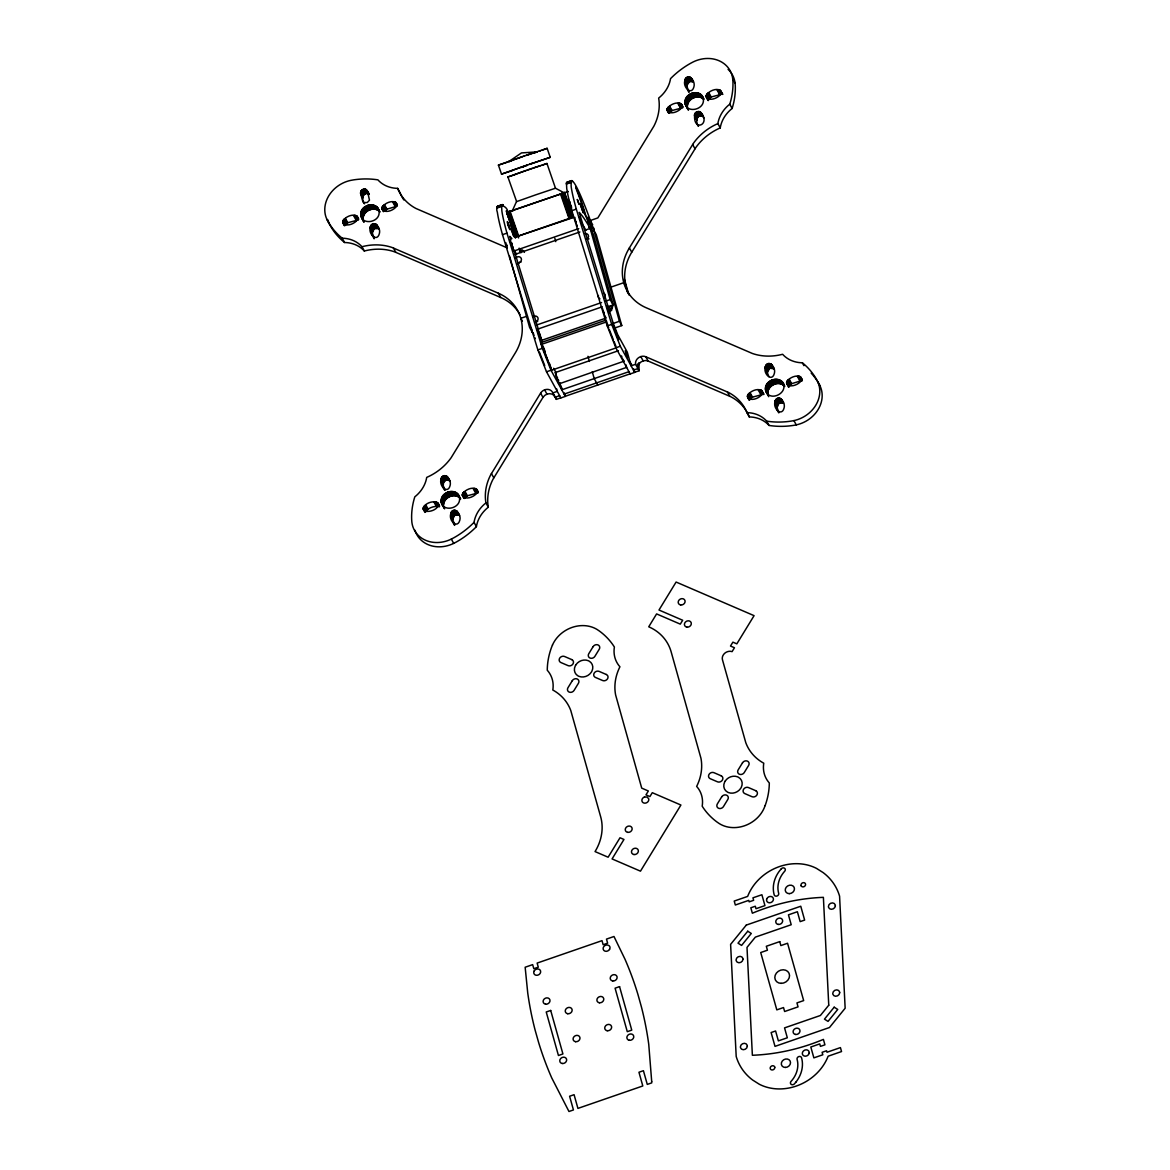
<?xml version="1.0" encoding="UTF-8"?>
<svg xmlns="http://www.w3.org/2000/svg" width="1170" height="1170" viewBox="0 0 1170 1170"><rect width="100%" height="100%" fill="white"/><g stroke="black" fill="none" stroke-linecap="round" stroke-linejoin="round"><path stroke-width="1.5" d="M441.163 501.243C440.329 490.888 458.684 487.129 459.591 498.508C460.41 508.862 442.07 512.621 441.163 501.243L443.81 507.268M443.518 505.542C443.137 497.221 455.525 491.97 460.673 498.947L458.304 494.647M684.991 102.492C684.172 92.137 702.512 88.379 703.419 99.757C704.252 110.112 685.898 113.87 684.991 102.492L688.106 109.775L685.357 104.525M687.36 106.777C687.053 98.865 698.197 93.6 703.857 99.391L701.488 95.092M367.321 190.651L369.486 200.187L367.263 202.527L364.119 202.542L362.627 200.787L360.609 193.577L360.93 191.207L362.89 189.452L365.479 189.218L368.886 193.503M364.587 203.638C360.565 200.143 363.27 190.915 368.93 194.059M370.217 227.609C372.513 218.585 381.332 227.024 379.372 233.576C377.076 242.585 368.257 234.146 370.217 227.609L374.298 238.241M372.586 231.894L374.371 228.662L378.641 228.647L376.272 224.362M440.944 479.598C443.24 470.574 452.059 479.013 450.099 485.565C447.803 494.574 438.984 486.135 440.944 479.598L445.024 490.23M449.792 481.046C447.481 478.428 442.509 481.104 443.401 484.468M450.655 514.186C452.951 505.177 461.77 513.615 459.81 520.167C457.514 529.176 448.695 520.738 450.655 514.186L454.735 524.833M453.024 518.485L454.808 515.253L459.079 515.239L456.709 510.954M684.786 80.832C687.082 71.823 695.887 80.262 693.927 86.814C691.631 95.823 682.812 87.384 684.786 80.832L688.852 91.479M687.141 85.132L689.525 81.578L693.196 81.885L690.841 77.586M701.298 113.08C710.482 124.532 693.825 131.757 694.585 116.005C694.015 113.812 696.033 111.706 698.183 111.545C701.196 110.316 704.501 118.784 702.907 116.488M698.563 126.082C695.112 122.704 696.618 114.075 702.395 116.166L700.04 111.867M765.224 367.424C767.52 358.415 776.324 366.853 774.365 373.391C772.068 382.414 763.249 373.976 765.224 367.424L768.895 376.623M767.578 371.724L769.962 368.17L774.057 368.886L771.703 364.587M774.935 402.027C777.231 393.018 786.035 401.456 784.075 407.994C781.779 417.017 772.96 408.579 774.935 402.027L779.001 412.674M780.99 398.78L783.344 403.08L779.074 403.094L777.392 406.897M564.379 392.93L565.359 396.381L560.883 397.932L546.507 371.782L537.878 349.918L502.486 234.673A60.752 6.128 70.9 0 1 497.367 212.326C493.725 202.805 507.341 203.755 507.926 212.516M565.359 396.381L550.982 370.246L542.353 348.367L506.961 233.137A60.752 6.128 70.9 0 1 501.842 210.775L501.594 205.364L503.246 204.999M633.731 368.945L634.696 372.396L630.221 373.947L615.859 347.797L607.23 325.933L571.837 210.688A60.752 6.128 70.9 0 1 566.719 188.341L566.47 182.929L568.123 182.564M634.696 372.396L620.319 346.247L611.705 324.382L576.313 209.137A60.752 6.128 70.9 0 1 571.194 186.79C569.848 164.063 590.075 219.068 590.367 220.647M508.16 223.587L508.848 226.614M360.726 213.978C360.652 203.595 379.255 201.021 379.153 212.589C379.226 222.973 360.623 225.561 360.726 213.978L363.577 221.349M363.095 218.278C363.402 210.439 374.824 205.73 380.001 212.048L377.647 207.748M782.935 383.029C788.317 392.959 770.46 401.983 765.926 391.482C761.977 380.294 781.56 373.8 784.5 385.881M765.619 390.487L767.973 394.787C765.999 386.071 779.015 379.446 784.719 386.466L782.35 382.18M342.722 221.788C344.126 216.508 356.177 211.828 358.005 218.337C356.601 223.602 344.55 228.282 342.722 221.788L344.302 224.64M381.873 208.245C383.277 202.966 395.328 198.286 397.156 204.794C395.752 210.073 383.687 214.739 381.873 208.245L383.438 211.112M437.975 503.246C440.256 509.359 426.626 514.215 423.35 509.535C422.502 502.91 437.975 497.908 439.54 506.113M462.311 494.837C463.715 489.557 475.766 484.877 477.594 491.385C476.19 496.665 464.124 501.33 462.311 494.837L463.876 497.689M666.988 109.614C668.392 104.335 680.457 99.669 682.271 106.163C680.881 111.442 668.816 116.123 666.988 109.614L668.567 112.481M706.139 96.072C707.543 90.807 719.608 86.127 721.422 92.62C720.018 97.9 707.967 102.58 706.139 96.072L708.508 100.371M747.425 396.206C748.829 390.926 760.895 386.261 762.708 392.754C761.319 398.034 749.253 402.714 747.425 396.206L749.005 399.072M786.576 382.663C787.98 377.398 800.046 372.718 801.859 379.212C800.456 384.491 788.404 389.171 786.576 382.663L788.946 386.963L791.022 383.862L801.743 380.586L799.388 376.301M608.429 311.527C612.144 318.021 603.428 296.873 608.429 311.527L611.457 310.445L612.729 306.248M356.133 215.572L358.503 219.872L347.782 222.709L345.165 225.474L342.81 221.174M437.127 502.442L439.481 506.742C434.845 505.542 427.898 507.648 425.602 512.065L423.247 507.765M719.55 89.871L721.919 94.17L711.199 96.993L708.581 99.757L706.227 95.472M510.515 241.386L513.879 251.038L513.908 250.219M574.865 217.357L575.026 219.112M602.331 306.774L537.454 329.209L537.732 331.432M537.586 330.525L541.33 340.455L541.374 339.622M618.433 350.722L555.267 372.572L558.602 383.131L559.158 383.818L624.107 361.15M559.158 383.818L559.187 382.985M512.431 210.615L516.438 201.679L535.684 194.863L555.472 188.224L564.145 192.801L512.431 210.615L513.162 210.439M394.685 201.869L397.039 206.169L386.934 209.167L384.521 211.331L382.151 207.031M680.413 103.413L682.768 107.713L672.063 110.536L669.635 112.7L667.28 108.415M475.722 488.636L478.077 492.921L467.371 495.758L464.958 497.923L462.589 493.623M760.851 390.005L763.206 394.305L752.5 397.127L750.072 399.292L747.718 395.007M560.84 397.815L556.364 399.35L552.825 392.915A6.976 5.982 -28.8 0 0 547.165 389.376A6.976 5.982 -28.8 0 0 540.613 393.105L490.742 474.757A51.348 44.021 -28.8 0 0 485.93 502.91A30.932 26.515 -28.8 0 0 474.04 522.361A77.322 66.28 -28.8 0 1 454.004 537.688L451.342 539.092A29.747 25.491 -28.8 0 1 411.855 522.083L411.664 519.436A77.322 66.28 -28.8 0 1 414.809 496.841A30.932 26.515 -28.8 0 0 426.714 477.389A51.348 44.021 -28.8 0 0 451.167 457.689L515.195 353.077A50.924 43.656 -28.8 0 0 498.391 293.231L392.169 247.513A51.348 44.021 -28.8 0 0 361.969 246.724A30.932 26.515 -28.8 0 0 342.225 238.212A77.322 66.28 -28.8 0 1 328.068 221.598L326.883 219.302A29.747 25.491 -28.8 0 1 350.664 180.399L353.574 179.873A77.322 66.28 -28.8 0 1 377.91 179.858A30.932 26.515 -28.8 0 0 397.654 188.37A51.348 44.021 -28.8 0 0 416.023 208.509L507.341 247.923M559.655 395.665L555.194 397.2L553.951 395.314A6.976 5.982 -28.8 0 0 542.968 397.405L493.111 479.042A51.348 44.021 -28.8 0 0 488.299 507.21A30.932 26.515 -28.8 0 0 476.395 526.661A77.322 66.28 -28.8 0 1 456.373 541.988L453.697 543.392A29.747 25.491 -28.8 0 1 415.014 530.273M591.903 231.455A183.339 18.501 70.9 0 0 579.15 212.34L613.212 323.256L617.804 334.898L627.281 352.111L631.127 365.83L635.602 364.279A6.976 5.982 -28.8 0 1 638.454 357.801A6.976 5.982 -28.8 0 1 645.752 356.733L648.121 361.033L730.928 396.791A51.348 44.021 -28.8 0 1 749.297 416.929A30.932 26.515 -28.8 0 1 769.041 425.441A77.322 66.28 -28.8 0 0 793.362 425.412L796.273 424.885A29.747 25.491 -28.8 0 0 820.068 385.983L816.514 379.402A77.322 66.28 -28.8 0 0 802.357 362.788A30.932 26.515 -28.8 0 1 782.613 354.276A51.348 44.021 -28.8 0 1 752.412 353.486L646.191 307.768A50.924 43.656 -28.8 0 1 629.387 247.923L693.415 143.31A51.348 44.021 -28.8 0 1 717.868 123.61A30.932 26.515 -28.8 0 1 729.773 104.159A77.322 66.28 -28.8 0 0 732.932 81.564L732.727 78.916A29.747 25.491 -28.8 0 0 693.24 61.908L690.578 63.312A77.322 66.28 -28.8 0 0 670.542 78.639A30.932 26.515 -28.8 0 1 658.651 98.09A51.348 44.021 -28.8 0 1 653.84 126.243L597.841 217.912L590.338 220.516L591.903 226.073L588.919 227.112M629.358 294.928A50.924 43.656 -28.8 0 1 631.756 252.208L695.784 147.61A51.348 44.021 -28.8 0 1 720.237 127.91A30.932 26.515 -28.8 0 1 732.127 108.459A77.322 66.28 -28.8 0 0 735.286 85.849L735.082 83.216A29.747 25.491 -28.8 0 0 728.091 69.366M593.263 230.958L593.38 230.826A3.568 3.057 -28.8 0 0 592.912 227.068L588.744 226.98M511.846 170.761L501.52 174.111L498.42 165.116L524.613 155.844M508.891 161.518L521.469 152.919L536.664 151.924L534.485 152.758M531.736 163.581L550.236 157.321L547.136 148.327L545.322 149.043M501.52 174.111L527.714 164.853M516.643 201.649L507.897 176.948L524.511 171.083M555.487 188.224L546.96 163.493L541.739 165.409M568.21 191.441L506.61 212.413L510.12 211.536M506.668 212.384L515.151 237.144L573.227 217.064L564.525 192.377M544.401 149.38L542.046 150.228M539.077 151.281L540.628 150.725M535.567 152.51L537.381 151.881M521.22 172.239L513.528 175.003L514.273 174.798M568.108 191.675L566.514 192.231M522.814 156.575L508.965 161.475L512.021 160.509M525.915 165.57L511.977 170.513L512.709 170.308M521.966 171.917L526.003 170.571M525.418 170.718L527.465 170.059M497.396 206.242L502.573 204.531M566.748 182.257L571.925 180.546M497.235 206.52L501.711 204.969M566.587 182.535L571.062 180.984M497.118 206.914L502.895 204.706M566.47 182.929L572.232 180.721M569.615 182.052L572.583 181.014M497.045 207.426L501.52 205.876M566.397 183.441L570.872 181.891M497.016 208.041L501.491 206.49M566.353 184.056L570.828 182.505M502.486 234.673L506.961 233.137M571.837 210.688L576.313 209.137M573.373 217.547L515.151 237.144M513.879 251.038L578.755 228.603M519.568 251.097L522.551 250.073M514.771 254.49L579.881 231.967M585.015 230.183L590.163 228.413L593.117 233.781L613.095 304.961L607.947 306.73M587.194 239.089L588.13 238.87A3.568 3.057 -28.8 0 1 589.022 238.885M527.407 316.032L520.825 318.298L522.39 321.165M610.594 287.25L623.771 282.701L626.125 286.986M536.46 325.07L601.57 302.547M604.992 301.363L610.14 299.593L613.095 304.961M541.33 340.455L606.206 318.021M616.502 347.753L551.626 370.188L541.461 344.404L541.271 342.517L606.148 320.068L608.751 328.083M541.461 344.404L606.338 321.969M612.553 323.651L619.413 321.282L621.767 325.582L614.908 327.951M537.878 349.918L542.353 348.367M607.23 325.933L611.705 324.382M546.507 371.782L550.982 370.246M615.859 347.797L620.319 346.247M552.825 392.915L557.3 391.365L556.554 388.733M564.13 394.115L629.007 371.665M633.482 370.13L637.957 368.579L638.016 366.239A6.976 5.982 -28.8 0 1 648.121 361.033M565.315 396.264L630.191 373.815M634.666 372.279L639.142 370.729L638.82 362.715M524.833 166.213L527.319 165.35M527.144 170.118L535.655 167.208M528.928 154.367L523.824 156.224M532.028 163.361L526.924 165.219M523.59 166.637L521.177 167.471M521.878 167.339L524.043 166.593M528.474 169.723L529.717 169.299M526.281 155.376L547.107 148.312M529.381 164.37L550.236 157.321M530.931 168.875L532.131 168.465M528.635 154.586L536.664 151.924M508.745 161.767L510.573 161.138M533.286 168.07L546.931 163.478M535.436 167.339L540.598 165.628M507.005 162.337L498.42 165.116M514.785 174.725L507.926 176.948M512.986 210.732L511.875 211.097M591.947 230.885L593.731 230.695M520.24 250.57L522.858 250.614A3.568 3.057 -28.8 0 1 524.423 252.369M817.698 381.698A29.747 25.491 -28.8 0 1 793.918 420.6L791.008 421.127A77.322 66.28 -28.8 0 1 766.672 421.141A30.932 26.515 -28.8 0 0 746.928 412.63A51.348 44.021 -28.8 0 0 728.559 392.491L645.752 356.733M519.948 314.657A50.924 43.656 -28.8 0 0 500.76 297.531L394.539 251.813A51.348 44.021 -28.8 0 0 364.323 251.009A30.932 26.515 -28.8 0 0 344.58 242.512A77.322 66.28 -28.8 0 1 330.423 225.898L326.883 219.302M513.103 248.8L510.749 242.541M624.019 361.369L622.542 358.693M539.97 337.135L538.171 332.967M555.267 372.572L556.247 374.108M509.433 227.784L508.233 224.757M508.043 223.426L508.511 225.634M569.059 200.377L571.589 208.786M510.544 240.479L510.003 239.806L510.281 242.029M506.04 242.936L505.981 244.281M537.776 330.481L538.843 332.806M535.363 338.583L534.909 337.75M556.379 375.234L556.32 376.579M552.927 393.193L556.364 399.35M732.727 78.916L735.082 83.216M729.773 104.159L732.127 108.459M720.574 90.499L722.797 94.331M720.106 90.134L722.46 94.434M718.95 89.71L721.305 93.995M718.307 89.651L720.676 93.951M717.649 89.71L720.018 94.01M717.005 89.871L719.36 94.17M708.844 92.693L711.199 96.993M708.23 92.971L710.585 97.271M707.66 93.337L710.014 97.636M707.148 93.79L709.517 98.075M706.738 94.302L709.108 98.602M706.431 94.872L708.786 99.172M706.183 96.671L707.748 99.538M706.344 97.242L708.186 100.62M717.868 123.61L720.237 127.91M702.146 95.882L703.726 98.748M700.728 94.39L703.097 98.689M691.265 77.995L693.386 81.885M699.865 93.79L702.219 98.09M690.329 77.278L692.684 81.564M698.899 93.307L701.269 97.607M689.744 77.059L692.113 81.344M689.115 76.942L691.485 81.242M697.876 92.956L700.23 97.256M688.472 76.942L690.827 81.242M696.779 92.722L699.148 97.022M687.814 77.059L690.168 81.359M687.17 77.278L689.525 81.578M695.653 92.635L698.007 96.92M686.571 77.6L688.925 81.9M694.497 92.664L696.867 96.964M686.029 78.01L688.399 82.309M685.576 78.492L687.931 82.792M693.342 92.839L695.697 97.139M685.21 79.048L687.565 83.333M684.947 79.633L687.302 83.918M692.201 93.147L694.556 97.432M684.801 80.233L687.17 84.532M691.996 93.22L694.351 97.52M684.874 81.417L687.243 85.703M691.09 93.571L693.444 97.87M700.552 112.188L703.872 117.907M690.022 94.112L692.391 98.412M687.448 89.651L689.013 92.503M699.455 111.647L701.824 115.947M698.826 111.545L701.196 115.845M689.028 94.77L691.382 99.07M698.183 111.545L700.537 115.845M697.525 111.662L699.879 115.962M688.106 95.53L690.476 99.83M696.881 111.881L699.236 116.181M696.282 112.203L698.636 116.503M687.287 96.379L689.656 100.678M695.74 112.612L698.095 116.912M686.585 97.3L688.94 101.6M695.287 113.095L697.642 117.395M694.922 113.636L697.276 117.936M686 98.28L688.355 102.58M694.658 114.221L697.013 118.521M694.512 114.835L696.881 119.121M694.497 115.435L696.852 119.735M685.532 99.304L687.901 103.603M694.585 116.005L696.954 120.305M685.21 100.357L687.58 104.656M685.035 101.424L687.39 105.724M696.618 123.23L698.183 126.082M685.108 103.53L688.501 110.009M681.423 104.042L683.002 106.909M680.955 103.677L682.534 106.543M679.799 103.252L682.168 107.538M679.156 103.194L681.525 107.494M678.498 103.252L680.867 107.552M677.854 103.413L680.223 107.713M692.64 144.48L694.995 148.78M669.693 106.236L672.063 110.536M669.079 106.514L671.448 110.814M668.509 106.879L670.863 111.179M668.011 107.333L670.366 111.618M667.587 107.845L669.957 112.145M667.075 109.015L669.445 113.3M667.032 110.214L668.611 113.08M802.357 362.788L803.936 365.654M800.543 376.725L802.123 379.592M799.987 376.462L802.357 380.762M798.744 376.243L801.114 380.542M798.086 376.301L800.456 380.601M797.443 376.462L799.797 380.762M789.282 379.285L791.637 383.584M788.668 379.563L791.022 383.862M788.097 379.928L790.452 384.228M787.585 380.382L789.955 384.667M787.176 380.893L789.545 385.193M786.869 381.464L789.223 385.764M786.664 382.063L789.019 386.349M786.62 383.263L788.624 387.211M781.662 381.405L784.017 385.705M780.858 380.747L783.213 385.047M771.279 364.177L773.633 368.477M779.951 380.191L782.32 384.491M770.767 363.87L773.121 368.155M770.182 363.651L772.551 367.936M778.971 379.753L781.326 384.053M769.553 363.534L771.922 367.833M777.918 379.446L780.273 383.745M768.895 363.534L771.264 367.833M768.251 363.651L770.606 367.95M776.807 379.27L779.161 383.57M767.608 363.87L769.962 368.17M775.666 379.226L778.021 383.511M767.008 364.192L769.363 368.491M766.467 364.601L768.822 368.901M774.511 379.314L776.865 383.599M766.014 365.084L768.368 369.384M765.648 365.64L768.003 369.925M773.355 379.533L775.71 383.818M765.385 366.225L767.739 370.51M765.238 366.824L767.608 371.124M772.434 379.811L774.789 384.111M772.215 379.884L774.584 384.169M765.312 368.009L767.681 372.294M793.918 420.6L796.273 424.885M771.118 380.352L773.487 384.652M781.414 399.189L783.534 403.065M780.478 398.458L782.832 402.758M779.893 398.239L782.247 402.538M770.079 380.937L772.449 385.237M779.264 398.136L781.633 402.436M778.606 398.136L780.975 402.436M769.114 381.639L771.483 385.924M777.962 398.253L780.317 402.553M777.319 398.473L779.673 402.772M768.237 382.429L770.591 386.714M776.719 398.794L779.074 403.094M767.461 383.307L769.816 387.592M776.178 399.204L778.533 403.504M775.725 399.687L778.079 403.986M766.789 384.243L769.143 388.542M775.359 400.228L777.714 404.528M775.096 400.813L777.45 405.112M766.248 385.237L768.602 389.537M774.949 401.427L777.319 405.712M765.838 386.275L768.193 390.575M765.56 387.343L767.929 391.643M765.443 388.411L767.798 392.71M777.056 409.822L778.62 412.674M765.458 389.464L767.812 393.763M765.706 390.795L768.719 396.688M761.86 390.634L763.82 393.954M761.392 390.268L763.761 394.568M760.237 389.844L762.606 394.129M759.593 389.785L761.962 394.085M758.935 389.844L761.304 394.144M758.292 390.005L760.661 394.305M766.672 421.141L769.041 425.441M750.131 392.827L752.5 397.127M749.517 393.105L751.871 397.405M748.946 393.471L751.301 397.771M748.449 393.924L750.804 398.209M748.025 394.436L750.394 398.736M747.513 395.606L749.882 399.891M747.469 396.805L749.049 399.672M747.63 397.361L749.209 400.228M746.928 412.63L749.297 416.929M727.374 391.921L729.744 396.206M629.387 247.923L631.756 252.208M590.338 220.516L592.737 224.933M592.429 226.775L594.009 229.627M591.903 226.073L587.662 217.167L592.283 230.899M592.035 226.585L593.614 229.452M640.794 356.587L643.164 360.886M609.321 306.569L611.457 310.445M635.602 364.279L639.142 370.729M630.016 361.881L631.581 364.733M597.753 385.047L594.214 378.597L592.283 371.738M553.629 368.287L556.203 372.981M560.708 385.998L562.273 388.849M498.391 293.231L500.76 297.531M544.606 389.859L546.975 394.158M540.613 393.105L542.968 397.405M397.654 188.37L400.008 192.655A51.348 44.021 -28.8 0 0 403.855 199.953M395.826 202.308L397.405 205.174M395.284 202.044L396.864 204.896M394.041 201.825L396.396 206.11M393.383 201.883L395.738 206.169M392.725 202.044L395.094 206.344M384.579 204.867L386.934 209.167M383.95 205.13L386.319 209.43M383.38 205.511L385.749 209.796M382.882 205.949L385.237 210.249M382.473 206.476L384.828 210.761M381.947 207.631L383.526 210.498M381.903 208.83L383.482 211.697M376.959 206.988L379.314 211.287M376.14 206.329L378.51 210.615M366.561 189.759L369.354 194.454M366.049 189.438L368.418 193.737M375.248 205.774L377.603 210.059M365.479 189.218L367.833 193.518M374.254 205.335L376.623 209.635M364.85 189.116L367.204 193.401M373.201 205.028L375.57 209.313M364.192 189.116L366.561 193.416M363.534 189.233L365.903 193.518M372.089 204.838L374.459 209.137M362.89 189.452L365.259 193.752M370.948 204.794L373.318 209.094M362.29 189.774L364.66 194.059M361.764 190.183L364.119 194.483M369.793 204.882L372.162 209.181M393.412 247.981L395.782 252.281M361.296 190.666L363.665 194.966M360.93 191.207L363.3 195.507M368.638 205.101L371.007 209.401M360.667 191.792L363.036 196.092M360.536 192.392L362.89 196.692M367.716 205.393L370.086 209.679M360.506 193.006L362.875 197.291M367.512 205.452L369.866 209.752M360.609 193.577L362.963 197.876M366.415 205.92L368.784 210.22M376.696 224.757L378.817 228.647M375.76 224.04L378.129 228.34M362.627 200.787L364.206 203.653M375.19 223.821L377.544 228.121M365.376 206.52L367.731 210.805M374.561 223.719L376.916 228.004M373.903 223.719L376.272 228.004M364.411 207.207L366.766 211.507M373.245 223.821L375.614 228.121M372.601 224.055L374.97 228.34M363.534 207.997L365.888 212.296M372.002 224.377L374.371 228.662M362.744 208.874L365.113 213.174M371.475 224.786L373.83 229.071M371.007 225.269L373.376 229.554M362.086 209.825L364.44 214.11M370.641 225.81L373.011 230.11M370.378 226.395L372.747 230.695M361.545 210.819L363.899 215.119M370.246 226.995L372.601 231.294M361.12 211.858L363.49 216.157M370.32 228.179L372.674 232.479M360.857 212.911L363.212 217.21M372.338 235.389L374.137 238.797M360.74 215.046L363.109 219.331M360.916 216.07L363.797 221.686M361.662 217.971L364.016 222.271M357.157 216.216L358.737 219.083M356.689 215.85L358.254 218.717M355.534 215.412L357.888 219.711M354.89 215.368L357.245 219.653M354.232 215.426L356.587 219.711M353.589 215.587L355.943 219.887M491.429 473.528L493.798 477.828M361.969 246.724L364.323 251.009M345.428 218.41L347.782 222.709M344.814 218.673L347.168 222.973M344.243 219.053L346.598 223.338M343.731 219.492L346.101 223.792M343.322 220.018L345.676 224.304M343 220.574L345.369 224.874M342.766 222.373L344.331 225.24M342.912 222.943L344.492 225.81M342.225 238.212L344.58 242.512M485.93 502.91L488.299 507.21M476.746 489.265L478.311 492.131M476.263 488.899L477.843 491.766M475.122 488.46L477.477 492.76M474.479 488.416L476.834 492.702M473.821 488.475L476.175 492.76M473.163 488.636L475.532 492.936M465.016 491.459L467.371 495.758M464.388 491.722L466.757 496.022M463.817 492.102L466.186 496.387M463.32 492.541L465.675 496.841M462.91 493.067L465.265 497.352M462.384 494.223L464.753 498.522M462.34 495.422L463.92 498.288M474.04 522.361L476.395 526.661M457.66 493.842L460.015 498.142M456.9 493.14L459.254 497.44M447.423 476.76L450.114 481.528M456.022 492.555L458.391 496.841M446.998 476.351L448.578 479.217M446.487 476.029L448.856 480.329M445.916 475.81L448.271 480.109M455.072 492.073L457.426 496.372M445.287 475.707L447.642 479.992M454.033 491.707L456.402 496.007M444.629 475.707L446.998 480.007M452.951 491.488L455.305 495.787M443.971 475.824L446.34 480.109M443.328 476.044L445.697 480.329M451.81 491.385L454.179 495.685M442.728 476.365L445.097 480.651M450.669 491.429L453.024 495.729M442.202 476.775L444.556 481.06M441.733 477.258L444.103 481.557M449.514 491.605L451.869 495.89M441.368 477.799L443.737 482.098M441.105 478.384L443.474 482.683M448.359 491.897L450.728 496.197M440.973 478.983L443.328 483.283M448.154 491.985L450.523 496.27M447.247 492.336L449.616 496.621M457.134 511.348L459.503 515.648M456.198 510.632L458.567 514.932M443.064 487.378L444.644 490.245M446.194 492.877L448.549 497.177M455.627 510.412L457.982 514.712M454.998 510.31L457.353 514.595M445.2 493.535L447.554 497.835M454.34 510.31L456.709 514.595M453.682 510.412L456.051 514.712M444.278 494.296L446.633 498.581M453.039 510.647L455.408 514.932M452.439 510.954L454.808 515.253M443.459 495.129L445.814 499.429M451.912 511.378L454.267 515.663M442.743 496.051L445.112 500.35M451.445 511.86L453.814 516.145M451.079 512.401L453.448 516.701M442.158 497.031L444.527 501.33M450.816 512.986L453.185 517.286M450.684 513.586L453.039 517.886M441.704 498.069L444.059 502.354M450.757 514.771L453.112 519.071M441.382 499.122L443.737 503.407M441.192 500.175L443.562 504.475M452.775 521.981L454.574 525.389M441.266 502.281L443.635 506.581M441.441 502.968L444.659 508.774M441.909 504.226L443.488 507.093M437.595 502.808L439.174 505.659M436.571 502.164L438.94 506.464M435.971 502.003L438.326 506.303M435.328 501.959L437.682 506.244M434.67 502.018L437.024 506.303M434.026 502.179L436.381 506.478M451.342 539.092L453.697 543.392M425.865 505.001L428.22 509.301M425.251 505.264L427.606 509.564M424.681 505.63L427.035 509.93M424.169 506.084L426.538 510.383M423.759 506.61L426.114 510.895M423.438 507.166L425.807 511.466M423.16 508.38L424.739 511.231M423.204 508.965L424.929 512.401M508.35 224.011L508.321 225.064M820.068 385.983L818.883 383.687A77.322 66.28 -28.8 0 0 811.176 373.113M605.65 317.333L604.729 315.33M538.814 332.382L538.229 331.461L539.97 337.282M511.568 228.954L513.908 236.706L510.837 228.793M519.129 248.157L520.606 250.833L520.635 250.014M511.363 242.98L511.977 244.457M538.434 330.759L538.931 331.9M508.423 223.382C505.016 216.143 510.252 233.371 510.208 228.808M506.976 211.96L506.288 210.761L507.224 213.978A26.164 2.647 70.9 0 1 509.433 219.697M443.883 507.575L444.278 508.526M569.79 201.942L570.199 202.995M609.409 329.779L613.416 339.943M614.089 341.625L615.903 346.218M543.055 346.188L544.869 350.795M541.271 342.517L549.213 364.075M549.637 363.709L551.626 370.188M542.646 346.554L545.059 352.682M539.399 352.082L544.737 365.61M576.751 224.581L577.278 225.927M603.954 313.077L603.325 311.41M511.48 242.483L511.992 243.828M511.071 242.585L511.992 245.13M507.151 247.66L506.23 245.1M570.346 204.077C568.02 198.198 571.326 209.371 570.77 205.393M509.535 227.448L508.745 224.947M517.798 235.799L518.617 237.963M575.874 221.993L576.181 222.87M621.504 355.899L622.016 357.347M604.203 313.984L602.491 308.514M557.256 377.237L557.563 378.1M539.428 333.874L540.028 335.614M506.902 244.939L507.224 245.802M511.612 224.479L512.021 225.649M509.228 225.517L509.637 226.79M564.276 192.45L572.817 217.196M563.969 192.553L572.496 217.298M563.589 192.684L572.13 217.415M563.165 192.831L571.691 217.561M562.682 192.992L571.209 217.722M562.156 193.167L570.697 217.912M561.6 193.357L570.141 218.088M561.03 193.547L569.571 218.293M560.445 193.752L568.986 218.498M510.061 211.185L518.602 235.916M509.506 211.375L518.032 236.121M508.965 211.565L517.506 236.296M508.467 211.741L517.008 236.472M508.014 211.902L516.555 236.632M507.619 212.033L516.145 236.779M507.283 212.165L515.809 236.896M507.005 212.267L515.531 236.998M506.8 212.34L515.327 237.071M509.389 226.848L509.564 227.58L508.965 225.517M575.582 221.115L576.225 223.134M556.569 377.398L558.382 381.566L558.105 379.797M510.705 243.565L512.504 247.718L512.226 245.963M539.151 333.669L539.984 336.638M533.973 335.395L533.257 332.982M509.067 225.81L509.359 226.746M510.88 239.806L509.813 236.34A183.339 18.501 70.9 0 1 511.89 238.651M514.069 250.19L538.551 329.911M539.619 333.377L542.28 342.035M571.019 205.32L571.603 207.397M575.333 220.296L575.742 221.671M558.28 379.504L558.69 380.879M515.458 238.139L515.297 237.583A26.164 2.647 70.9 0 0 512.957 229.861M512.577 246.212L513.001 247.748M621.767 325.582L596.247 234.629L593.877 230.344L619.413 321.282M590.163 228.413L610.14 299.593M625.906 364.748L626.652 367.38L561.775 389.815L559.757 382.605M554.829 238.3L555.765 241.634M587.954 356.294L589.402 361.442M531.092 327.6L532.555 332.806L529.601 327.439L509.623 256.274M628.802 294.738L625.394 282.54A426.48 365.566 -28.8 0 0 624.327 279.089M624.21 280.39L627.617 292.588M540.876 337.516L541.183 338.7M637.767 363.841L637.899 367.117M517.988 263.967A3.568 3.057 -28.8 0 1 521.016 262.08M611.281 305.897A3.568 3.057 -28.8 0 1 611.223 309.07M610.652 309.772A3.568 3.057 -28.8 0 1 609.921 310.357M535.202 322.569A3.568 3.057 -28.8 0 1 537.673 321.399M583.026 225.327A183.339 18.501 70.9 0 1 585.907 230.271M515.092 251.696A183.339 18.501 70.9 0 1 516.57 254.256M519.568 250.146A183.339 18.501 70.9 0 1 521.045 252.705M513.367 229.583A30.932 3.115 70.9 0 1 514.23 232.23M515.034 234.819A30.932 3.115 70.9 0 1 515.78 237.32M532.979 316.631A3.568 3.057 -28.8 0 1 537.864 317.655A3.568 3.057 -28.8 0 1 535.48 322.159M515.604 257.897A3.568 3.057 -28.8 0 1 521.22 258.336A3.568 3.057 -28.8 0 1 517.944 263.045M603.544 293.056A3.568 3.057 -28.8 0 1 604.159 297.97M599.976 298.891A3.568 3.057 -28.8 0 1 598.44 295.498M585.175 233.503A3.568 3.057 -28.8 0 1 586.784 239.221M329.238 223.602A29.747 25.491 -28.8 0 1 327.892 219.887M586.813 217.869L589.197 224.552L586.916 217.869M577.351 199.558L578.945 204.019L577.351 199.558M651.69 1081.416L651.748 1082.864L647.273 1084.414L643.427 1070.711L638.952 1072.246L642.798 1085.965L577.922 1108.399L574.075 1094.696L569.6 1096.246L573.446 1109.95L568.971 1111.5L551.743 1077.936A427.547 366.473 -28.8 0 1 538.609 1042.441L535.158 1030.258A426.48 365.566 -28.8 0 1 527.728 992.92L525.154 967.239L532.657 964.636L533.812 968.716L538.288 967.166L537.132 963.085L602.009 940.651L603.15 944.731L607.625 943.181L606.484 939.1L613.987 936.497L625.014 959.268A426.48 365.566 -28.8 0 1 638.001 994.69L641.409 1006.887A427.547 366.473 -28.8 0 1 648.75 1044.371L651.69 1081.416M580.115 203.741L583.26 212.721L580.115 203.741M766.803 898.794L766.569 899.613A3.568 3.057 -28.8 0 0 771.03 902.494A3.568 3.057 -28.8 0 0 772.536 897.171A3.568 3.057 -28.8 0 0 766.803 898.794M809.187 1053L808.967 1053.834A3.568 3.057 -28.8 0 1 803.22 1055.442A3.568 3.057 -28.8 0 1 804.726 1050.119A3.568 3.057 -28.8 0 1 809.187 1053M579.53 216.991L581.856 223.733L579.53 216.991M586.038 216.83L584.634 213.598A26.164 2.647 70.9 0 0 576.561 189.993L575.698 186.732L577.088 189.862A30.932 3.115 70.9 0 1 585.819 215.748L586.038 216.83M625.394 350.839L627.72 357.581L625.394 350.839M552.474 645.036L551.421 647.653A77.322 66.28 -28.8 0 0 547.267 670.234A30.932 26.515 -28.8 0 1 552.81 690.007A51.348 44.021 -28.8 0 1 570.77 710.482L600.678 816.806A50.924 43.656 -28.8 0 1 595.047 851.584L608.122 857.215L620.012 837.764L623.961 839.46L612.071 858.926L640.473 871.167L680.911 805.033L652.29 792.69L649.906 796.58L645.957 794.883L648.341 790.993L641.716 788.127L615.625 694.965A51.348 44.021 -28.8 0 1 619.924 666.783A30.932 26.515 -28.8 0 1 614.382 647.025A77.322 66.28 -28.8 0 0 599.406 631.054L597.212 629.562A29.747 25.491 -28.8 0 0 552.474 645.036M765.151 805.545L764.112 808.163A29.747 25.491 -28.8 0 1 719.36 823.636L717.166 822.144A77.322 66.28 -28.8 0 1 702.19 806.188A30.932 26.515 -28.8 0 0 696.647 786.415A51.348 44.021 -28.8 0 0 700.947 758.233L671.156 651.865A50.924 43.656 -28.8 0 0 648.736 626.798L656.604 613.914L680.297 624.136L682.68 620.246L658.988 610.023L676.099 582.046L754.08 615.654L736.837 643.851L732.888 642.154L730.504 646.045L734.453 647.741L732.084 651.631A6.976 5.982 -28.8 0 0 724.815 653.182A6.976 5.982 -28.8 0 0 722.46 659.778L745.802 742.731A51.348 44.021 -28.8 0 0 763.761 763.206A30.932 26.515 -28.8 0 0 769.304 782.964A77.322 66.28 -28.8 0 1 765.151 805.545M534.251 970.851L533.9 971.641A3.568 3.057 -28.8 0 0 535.436 975.049L536.255 975.268A3.568 3.057 -28.8 0 0 540.569 970.968A3.568 3.057 -28.8 0 0 534.822 970.135L534.251 970.851M725.195 781.107L724.639 782.101A9.521 8.161 -28.8 0 0 727.564 792.148L728.53 792.602A9.521 8.161 -28.8 0 0 740.756 788.273L741.312 787.278A9.521 8.161 -28.8 0 0 738.402 777.231L737.422 776.778A9.521 8.161 -28.8 0 0 725.195 781.107M575.889 664.809L575.318 665.788A9.521 8.161 -28.8 0 0 578.053 675.909L579.018 676.362A9.521 8.161 -28.8 0 0 591.303 672.223L591.874 671.229A9.521 8.161 -28.8 0 0 589.139 661.123L588.174 660.655A9.521 8.161 -28.8 0 0 575.889 664.809M572.305 680.662L567.962 687.755A3.685 3.159 -28.8 0 0 569.176 692.084A3.685 3.159 -28.8 0 0 574.075 690.388L578.419 683.295A3.685 3.159 -28.8 0 0 577.19 678.98A3.685 3.159 -28.8 0 0 572.305 680.662M593.117 646.63L588.773 653.723A3.685 3.159 -28.8 0 0 590.002 658.037A3.685 3.159 -28.8 0 0 594.886 656.355L599.23 649.262A3.685 3.159 -28.8 0 0 598.016 644.933A3.685 3.159 -28.8 0 0 593.117 646.63M721.685 796.843L717.342 803.936A3.685 3.159 -28.8 0 0 718.555 808.265A3.685 3.159 -28.8 0 0 723.455 806.583L727.798 799.476A3.685 3.159 -28.8 0 0 726.57 795.161A3.685 3.159 -28.8 0 0 721.685 796.843M742.497 762.811L738.153 769.904A3.685 3.159 -28.8 0 0 739.381 774.233A3.685 3.159 -28.8 0 0 744.266 772.536L748.61 765.443A3.685 3.159 -28.8 0 0 747.396 761.114A3.685 3.159 -28.8 0 0 742.497 762.811M609.526 949.411L608.97 950.128A3.568 3.057 -28.8 0 1 603.208 949.294A3.568 3.057 -28.8 0 1 607.522 944.994L609.058 945.653A3.568 3.057 -28.8 0 1 609.526 949.411M746.284 925.09L730.606 944.38L736.193 1056.451A60.752 52.08 -28.8 0 0 752.617 1080.012L759.257 1084.224A47.093 40.38 -28.8 0 0 828.126 1056.203L841.537 1051.552L840.426 1047.603L827.014 1052.239L826.59 1050.762L822.115 1052.313L822.817 1054.784L813.867 1057.87L810.81 1047.004L819.76 1043.903L820.448 1046.375L824.923 1044.825L823.402 1039.399A183.339 157.16 -28.8 0 1 752.369 1055.267L747.001 947.407L755.352 937.126L791.212 924.724L788.448 914.838L797.384 911.737L800.163 921.624L804.638 920.088L800.763 906.238L746.284 925.09M747.732 931.218L738.021 943.166L741.59 945.418L751.286 933.47L747.732 931.218M828.755 1005.206L820.404 1015.487L784.543 1027.889L787.322 1037.775L778.372 1040.876L775.593 1030.989L771.118 1032.525L775.008 1046.375L829.471 1027.523L845.149 1008.233L839.577 896.161A60.752 52.08 -28.8 0 0 823.139 872.601L816.499 868.389A47.093 40.38 -28.8 0 0 747.645 896.41L734.219 901.061L735.33 905.01L748.756 900.373L749.166 901.851L753.641 900.3L752.939 897.829L761.889 894.743L764.946 905.609L755.995 908.71L755.308 906.238L750.833 907.788L752.354 913.214A183.339 157.16 -28.8 0 1 823.387 897.346L828.755 1005.206M834.181 1007.194L824.47 1019.143L828.038 1021.395L837.735 1009.447L834.181 1007.194M781.297 868.813L779.863 870.465A30.932 26.515 -28.8 0 0 774.189 894.816A2.384 2.033 -28.8 0 0 776.982 896.03A2.384 2.033 -28.8 0 0 778.664 893.28A26.164 22.435 -28.8 0 1 784.748 871.167A2.369 2.033 -28.8 0 0 784.543 868.228A2.369 2.033 -28.8 0 0 781.297 868.813M795.893 1082.148L794.459 1083.8A2.369 2.033 -28.8 0 1 791.212 1084.385A2.369 2.033 -28.8 0 1 791.008 1081.446A26.164 22.435 -28.8 0 0 797.092 1059.333A2.384 2.033 -28.8 0 1 798.774 1056.583A2.384 2.033 -28.8 0 1 801.567 1057.797A30.932 26.515 -28.8 0 1 795.893 1082.148M644.509 797.004L643.675 797.399A3.568 3.057 -28.8 0 0 641.994 801.128L642.315 801.859A3.568 3.057 -28.8 0 0 645.284 803.132L646.176 802.927A3.568 3.057 -28.8 0 0 648.707 798.803L647.127 797.048L644.509 797.004M550.704 1010.456L546.229 1011.991L558.441 1055.501L562.916 1053.951L550.704 1010.456M619.559 986.632L615.084 988.182L627.281 1031.677L631.756 1030.126L619.559 986.632M779.746 941.616L766.321 946.267L767.432 950.216L760.719 952.541L776.807 1009.871L783.52 1007.56L784.631 1011.509L798.057 1006.873L796.945 1002.909L803.658 1000.599L787.556 943.254L780.858 945.579L779.746 941.616M571.764 659.602L564.569 656.502A3.685 3.159 -28.8 0 0 559.669 658.198A3.685 3.159 -28.8 0 0 560.883 662.527L568.079 665.628A3.685 3.159 -28.8 0 0 572.978 663.931A3.685 3.159 -28.8 0 0 571.764 659.602M606.309 674.49L599.113 671.39A3.685 3.159 -28.8 0 0 594.214 673.086A3.685 3.159 -28.8 0 0 595.428 677.415L602.623 680.516A3.685 3.159 -28.8 0 0 607.522 678.819A3.685 3.159 -28.8 0 0 606.309 674.49M721.144 775.783L713.949 772.683A3.685 3.159 -28.8 0 0 709.049 774.379A3.685 3.159 -28.8 0 0 710.263 778.708L717.459 781.809A3.685 3.159 -28.8 0 0 722.358 780.112A3.685 3.159 -28.8 0 0 721.144 775.783M755.688 790.671L748.493 787.571A3.685 3.159 -28.8 0 0 743.593 789.267A3.685 3.159 -28.8 0 0 744.807 793.596L752.003 796.697A3.685 3.159 -28.8 0 0 756.902 795A3.685 3.159 -28.8 0 0 755.688 790.671M618.374 338.188L613.036 324.646L618.564 340.075L618.374 338.188M801.157 885.865L800.997 885.354A2.384 2.033 -28.8 0 1 803.922 882.663A2.384 2.033 -28.8 0 1 805.004 885.939A2.384 2.033 -28.8 0 1 801.157 885.865M774.759 1067.259L774.598 1066.747A2.384 2.033 -28.8 0 0 770.752 1066.674A2.384 2.033 -28.8 0 0 771.834 1069.95A2.384 2.033 -28.8 0 0 774.759 1067.259M835.351 905.741L835.248 904.936A3.568 3.057 -28.8 0 0 828.433 906.457L828.535 907.262A3.568 3.057 -28.8 0 0 835.351 905.741M839.68 992.701L839.577 991.897A3.568 3.057 -28.8 0 0 832.762 993.403L832.865 994.222A3.568 3.057 -28.8 0 0 839.68 992.701M742.994 959.21L742.891 958.391A3.568 3.057 -28.8 0 0 736.076 959.912L736.179 960.716A3.568 3.057 -28.8 0 0 742.994 959.21M747.323 1046.156L747.221 1045.351A3.568 3.057 -28.8 0 0 740.405 1046.872L740.508 1047.677A3.568 3.057 -28.8 0 0 747.323 1046.156M785.348 1067.449A4.753 4.08 -28.8 0 0 790.159 1061.058A4.753 4.08 -28.8 0 0 782.233 1061.102A4.753 4.08 -28.8 0 0 785.348 1067.449M778.255 924.432A3.568 3.057 -28.8 0 0 782.569 920.132A3.568 3.057 -28.8 0 0 776.807 919.298A3.568 3.057 -28.8 0 0 778.255 924.432M789.282 893.646A4.753 4.08 -28.8 0 0 794.094 887.255A4.753 4.08 -28.8 0 0 786.167 887.299A4.753 4.08 -28.8 0 0 789.282 893.646M795.585 1034.47A3.568 3.057 -28.8 0 0 799.9 1030.17A3.568 3.057 -28.8 0 0 794.152 1029.337A3.568 3.057 -28.8 0 0 795.585 1034.47M781.092 983.356A7.62 6.523 -28.8 0 0 789.048 973.279A7.62 6.523 -28.8 0 0 776.412 973.06A7.62 6.523 -28.8 0 0 781.092 983.356M686.907 627.135A3.568 3.057 -28.8 0 0 691.221 622.82A3.568 3.057 -28.8 0 0 685.474 621.987A3.568 3.057 -28.8 0 0 686.907 627.135M680.691 604.963A3.568 3.057 -28.8 0 0 685.006 600.649A3.568 3.057 -28.8 0 0 679.243 599.83A3.568 3.057 -28.8 0 0 680.691 604.963M633.965 854.539A3.568 3.057 -28.8 0 0 638.279 850.224A3.568 3.057 -28.8 0 0 632.531 849.405A3.568 3.057 -28.8 0 0 633.965 854.539M627.749 832.367A3.568 3.057 -28.8 0 0 632.063 828.067A3.568 3.057 -28.8 0 0 626.301 827.234A3.568 3.057 -28.8 0 0 627.749 832.367M545.6 1004.182A3.568 3.057 -28.8 0 0 549.915 999.882A3.568 3.057 -28.8 0 0 544.167 999.048A3.568 3.057 -28.8 0 0 545.6 1004.182M567.742 1013.732A3.568 3.057 -28.8 0 0 572.057 1009.418A3.568 3.057 -28.8 0 0 566.295 1008.598A3.568 3.057 -28.8 0 0 567.742 1013.732M562.258 1063.501A3.568 3.057 -28.8 0 0 566.558 1059.186A3.568 3.057 -28.8 0 0 560.81 1058.367A3.568 3.057 -28.8 0 0 562.258 1063.501M575.582 1041.695A3.568 3.057 -28.8 0 0 579.896 1037.38A3.568 3.057 -28.8 0 0 574.148 1036.547A3.568 3.057 -28.8 0 0 575.582 1041.695M612.714 980.972A3.568 3.057 -28.8 0 0 617.029 976.657A3.568 3.057 -28.8 0 0 611.266 975.838A3.568 3.057 -28.8 0 0 612.714 980.972M599.376 1002.778A3.568 3.057 -28.8 0 0 603.691 998.478A3.568 3.057 -28.8 0 0 597.943 997.644A3.568 3.057 -28.8 0 0 599.376 1002.778M629.358 1040.291A3.568 3.057 -28.8 0 0 633.672 1035.976A3.568 3.057 -28.8 0 0 627.924 1035.143A3.568 3.057 -28.8 0 0 629.358 1040.291M607.23 1030.741A3.568 3.057 -28.8 0 0 611.544 1026.441A3.568 3.057 -28.8 0 0 605.782 1025.607A3.568 3.057 -28.8 0 0 607.23 1030.741"/></g></svg>
